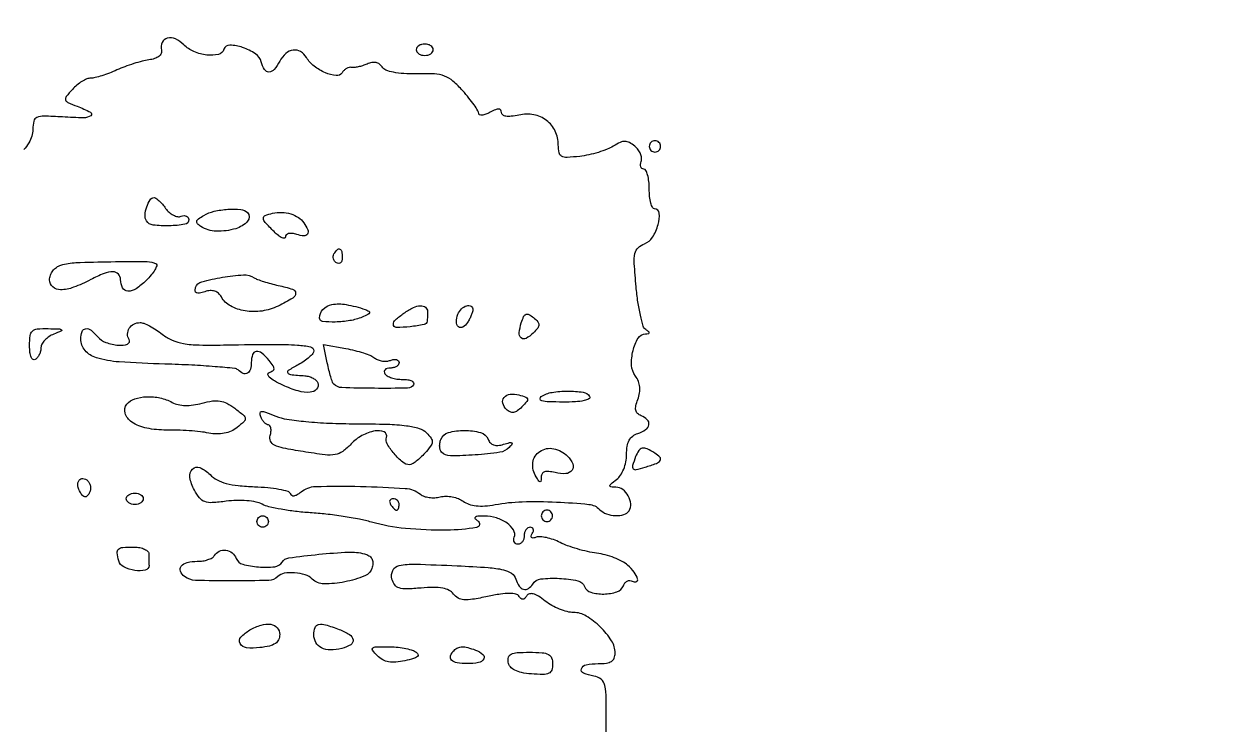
# Model space of a CAD drawing. Extents: x 0 to 4160, y 0 to 3120.
# Drawn here: x 180 to 390.2, y 1377.4 to 1500.5 of the extents above; entities that cross this region are included whole.
import ezdxf

# ---------------------------------------------------------------- set-up
doc = ezdxf.new("R2010")
doc.units = 0

msp = doc.modelspace()

# ---------------------------------------------------------------- linework, layer by layer
for points in [[(4159.499279, 606.274193, 0.000001), (4159.667734, 974.478125, 0.000057)], [(757.647081, 3119.740147, 0.000002), (520.492565, 3119.487217, 0.4139)], [(1964.75, 0.149832, 0.000016), (2717.930904, 0.232101, 0.000028), (3351.473438, 0.357111)], [(282.385345, 1375.5, 0.003654), (282.411823, 1381.868256, 0.050266), (282.173293, 1384.162523, 0.170307), (281.512797, 1385.260855, 0.138607), (280.25, 1385.819551, -0.06032), (278.428788, 1386.307103, -0.399418), (278.07245, 1387.086714, -0.268489), (278.892864, 1387.798904, -0.04761), (281, 1388, 0.031236), (282.457418, 1388.091138, 0.107572), (283.345464, 1388.404498, 0.159244), (283.828722, 1388.976596, 0.096695), (284, 1389.853977, 0.143531), (283.365246, 1392.01963, 0.056815), (281.386611, 1394.447815, 0.056738), (278.900635, 1396.377969, 0.137568), (276.682608, 1397, -0.064492), (275.574184, 1397.143565, -0.031878), (274.225046, 1397.59267, -0.030995), (272.863869, 1398.245249, -0.039394), (271.704754, 1399.017601, 0.024672), (270.504044, 1399.869701, 0.075242), (269.592813, 1400.274063, 0.136773), (268.922013, 1400.271103, 0.187386), (268.444895, 1399.910838, -0.057726), (268.098707, 1399.472882, -0.182024), (267.763559, 1399.320606, -0.201805), (267.435084, 1399.433814, -0.071889), (267.109938, 1399.822116, 0.200292), (266.540494, 1400.230257, 0.057227), (265.437903, 1400.354475, 0.038137), (263.820683, 1400.227457, 0.013879), (261.558289, 1399.810219, -0.012319), (258.917548, 1399.31468, -0.058152), (257.380349, 1399.245947, -0.107308), (256.359298, 1399.545409, -0.110532), (255.56699, 1400.239272, 0.118062), (254.800082, 1400.891005, 0.071259), (253.664883, 1401.276131, 0.049149), (252.07306, 1401.41429, 0.01939), (249.874544, 1401.303352, -0.013772), (247.309553, 1401.145019, -0.083257), (245.992651, 1401.319898, -0.160678), (245.227971, 1401.862107, -0.095186), (244.741413, 1402.880837, -0.179994), (244.894974, 1404.405255, -0.232356), (245.993413, 1405.253573, -0.05735), (248.810476, 1405.497671, -0.004676), (256.220054, 1405.219731, -0.005522), (261.690473, 1404.902702, -0.03849), (264.338543, 1404.513652, -0.09235), (265.779675, 1403.892435, -0.169674), (266.537442, 1402.88203, 0.069004), (267.121616, 1401.657478, 0.176427), (267.899002, 1401.080336, 0.222961), (268.732791, 1401.205818, 0.107689), (269.5, 1402, -0.230594), (270.914226, 1402.894464, -0.039505), (274.183774, 1402.998217, -0.039212), (277.409122, 1402.590867, -0.255441), (278.61183, 1401.56917, 0.23554), (279.727082, 1400.547279, 0.07522), (282.023469, 1400.249538, 0.074614), (284.322411, 1400.644575, 0.225002), (285.443809, 1401.714165, -0.07759), (285.726785, 1402.206931, -0.106136), (286.122467, 1402.528983, -0.124149), (286.566937, 1402.630551, -0.133585), (286.992937, 1402.504365, 0.214531), (287.70049, 1402.4112, 0.409804), (287.951854, 1402.870007, 0.094269), (287.353118, 1404.064517, 0.045685), (286.191594, 1405.32661, 0.06376), (285.241698, 1405.987991, 0.028148), (283.845163, 1406.619345, 0.027297), (282.269459, 1407.130565, 0.032963), (280.743207, 1407.429227, -0.023453), (279.145162, 1407.710515, -0.015753), (277.349497, 1408.174067, -0.015885), (275.635718, 1408.734216, -0.030026), (274.301613, 1409.310424, 0.030757), (273.12703, 1409.815699, 0.032023), (271.914898, 1410.165205, 0.033819), (270.834813, 1410.327437, 0.105941), (270.110804, 1410.233063, -0.044447), (269.572684, 1410.09458, -0.230975), (269.287174, 1410.180073, -0.290995), (269.21971, 1410.434172, -0.061763), (269.419821, 1410.870268, 0.070804), (269.60885, 1411.302579, 0.146015), (269.601848, 1411.668141, 0.189514), (269.405385, 1411.90925, 0.128828), (269.059017, 1412, 0.140337), (268.655173, 1411.884374, 0.099915), (268.311086, 1411.559375, 0.085131), (268.079345, 1411.073318, 0.06887), (268, 1410.5, -0.070529), (267.918733, 1409.926738, -0.086171), (267.681771, 1409.440625, -0.100211), (267.329784, 1409.115625, -0.137303), (266.916667, 1409, -0.128158), (266.537667, 1409.098766, -0.14443), (266.275262, 1409.367188, -0.123305), (266.175295, 1409.772494, -0.080521), (266.254438, 1410.25, 0.219816), (266.117886, 1411.511721, 0.104467), (264.980645, 1412.735566, 0.081095), (263.129317, 1413.634542, 0.071023), (261, 1413.952884, 0.015277), (259.862857, 1413.925638, 0.143982), (259.40748, 1413.764297, 0.449465), (259.381459, 1413.503583, 0.065236), (259.845021, 1413.116944, -0.687153), (259.60929, 1411.943121, -0.039282), (254.396422, 1411.472791, -0.026679), (247.119124, 1411.777811, -0.045267), (241.132404, 1412.902547, 0.021642), (239.008347, 1413.406384, 0.009594), (236.168387, 1413.895156, 0.009475), (233.135983, 1414.298697, 0.012614), (230.366841, 1414.543355, -0.013626), (227.766755, 1414.778378, -0.014632), (225.244762, 1415.150919, -0.014294), (223.104446, 1415.59483, -0.064666), (221.914357, 1416.045835, 0.074559), (220.827563, 1416.433399, 0.027808), (219.218176, 1416.657093, 0.026614), (217.395023, 1416.710508, 0.027724), (215.601479, 1416.567872, -0.017676), (213.126963, 1416.320976, -0.099892), (211.81934, 1416.49862, -0.139996), (210.902806, 1417.142393, -0.047255), (209.991764, 1418.515389, -0.075254), (209.190109, 1420.773212, -0.249276), (209.637735, 1422.232422, -0.309354), (210.959512, 1422.479127, -0.092737), (212.740499, 1421.259501, 0.074623), (213.984426, 1420.34023, 0.055666), (215.573291, 1419.712531, 0.041163), (217.688252, 1419.321674, 0.017081), (220.590499, 1419.128953, -0.015816), (222.879972, 1418.982738, -0.023573), (224.866087, 1418.697694, -0.020418), (226.416152, 1418.333916, -0.247014), (226.847246, 1417.927714, 0.183515), (227.107069, 1417.615316, 0.166592), (227.521129, 1417.538309, 0.097472), (228.083433, 1417.737599, 0.039423), (228.751515, 1418.208262, -0.168545), (231.289322, 1419.159421, -0.011174), (239.198422, 1419.17756, -0.011622), (247.078859, 1418.836154, -0.155874), (249.737014, 1417.787381, 0.092949), (250.374072, 1417.439609, 0.046096), (251.275407, 1417.235968, 0.043582), (252.279694, 1417.19279, 0.048907), (253.237014, 1417.329532, -0.062102), (254.232379, 1417.445081, -0.044211), (255.351072, 1417.336407, -0.044634), (256.417908, 1417.036076, -0.069058), (257.255999, 1416.57657, 0.078631), (258.269789, 1416.045583, 0.054864), (259.533092, 1415.768491, 0.045234), (261.060852, 1415.744204, 0.026595), (262.874509, 1415.977052, -0.037594), (267.631975, 1416.481859, -0.01909), (273.654182, 1416.436002, -0.013022), (279.38463, 1416.023655, -0.173593), (281.265664, 1415.134336, 0.108422), (282.482534, 1414.355396, 0.07767), (284.071486, 1414.035998, 0.084465), (285.549779, 1414.22204, 0.182874), (286.444227, 1414.909758, 0.162205), (286.731186, 1416.124563, 0.105268), (286.301737, 1417.515778, 0.104505), (285.339021, 1418.61915, 0.15773), (284.143011, 1419.031803, -0.019065), (283.216354, 1419.085127, -0.40921), (283.05604, 1419.276097, -0.205716), (283.2169, 1419.581888, -0.007864), (284.25, 1420.392046, 0.086637), (284.937343, 1421.131859, 0.049371), (285.499506, 1422.219243, 0.046284), (285.873771, 1423.492079, 0.048407), (286, 1424.792855, -0.038334), (286.111837, 1426.249441, -0.085579), (286.464393, 1427.299224, -0.106867), (287.085628, 1428.025402, -0.085928), (288, 1428.5, 0.072943), (289.361147, 1429.162483, 0.201492), (289.92895, 1430.039524, 0.248767), (289.646472, 1430.919112, 0.101852), (288.557098, 1431.616463, -0.100252), (287.937358, 1432.010421, -0.153775), (287.635005, 1432.564458, -0.106164), (287.648505, 1433.351939, -0.033674), (287.993005, 1434.481601, 0.049312), (288.300305, 1435.614956, 0.06813), (288.332068, 1436.667066, 0.071203), (288.082244, 1437.653536, 0.060366), (287.556172, 1438.592293, -0.14777), (286.893551, 1440.477756, -0.070459), (287.142687, 1443.060913, -0.076255), (288.047658, 1445.268451, -0.259671), (289.347825, 1446.015313, 0.034454), (289.84473, 1446.056236, 0.350206), (289.975919, 1446.198184, 0.245763), (289.883475, 1446.411076, 0.022354), (289.402153, 1446.765313, -0.174734), (288.940589, 1447.391674, -0.016236), (288.445057, 1449.2801, -0.019351), (288.002606, 1451.638465, -0.013989), (287.685613, 1454.294602, -0.006873), (287.368173, 1458.405791, -0.06461), (287.484328, 1460.170519, -0.157582), (288.038082, 1461.166664, -0.099459), (289.180184, 1461.870951, 0.166216), (290.567244, 1463.001203, 0.069933), (291.556576, 1465.228518, 0.091602), (291.750528, 1467.249571, 0.38895), (290.93178, 1468, -0.287503), (290.571711, 1468.225697, -0.047736), (290.273711, 1469.028125, -0.039921), (290.067514, 1470.158769, -0.025153), (290, 1471.5, 0.026163), (289.929774, 1472.841167, 0.041364), (289.715469, 1473.971875, 0.050227), (289.40529, 1474.770739, 0.282167), (289.031385, 1475, -0.161968), (288.705186, 1475.108514, -0.151508), (288.498324, 1475.393562, -0.110379), (288.451679, 1475.827114, -0.063514), (288.576894, 1476.339786, 0.121985), (288.653019, 1476.952358, 0.068372), (288.462148, 1477.682587, 0.06172), (288.048001, 1478.413551, 0.059899), (287.464308, 1479.029622, 0.046406), (286.516928, 1479.677729, 0.127413), (285.738797, 1479.879547, 0.110101), (284.89075, 1479.69079, 0.029989), (283.677708, 1479.030798, -0.046344), (282.585768, 1478.482125, -0.020102), (281.048106, 1477.950611, -0.019688), (279.356374, 1477.512801, -0.024722), (277.758909, 1477.247729, -0.014949), (275.530512, 1477.057619, -0.137105), (274.590892, 1477.265075, -0.225649), (274.132539, 1477.884406, -0.048352), (274, 1479.251779, 0.110717), (273.45509, 1481.682439, 0.120681), (271.932769, 1483.560067, 0.117133), (269.6743, 1484.558146, 0.100113), (267.067162, 1484.514751, -0.024033), (265.737587, 1484.289056, -0.065816), (264.786833, 1484.29985, -0.121846), (264.216465, 1484.53117, -0.240219), (264, 1484.955728, 0.147935), (263.868793, 1485.389485, 0.245031), (263.541495, 1485.569449, 0.106444), (262.952278, 1485.456158, 0.022342), (262, 1485, -0.031837), (261.232539, 1484.65012, -0.064303), (260.5875, 1484.495231, -0.116471), (260.164237, 1484.548272, -0.31324), (260, 1484.784708, 0.139732), (259.859593, 1485.277314, 0.014041), (259.179614, 1486.307496, 0.01676), (258.276813, 1487.507458, 0.012575), (257.207197, 1488.767924, 0.031117), (255.458284, 1490.497226, 0.090593), (254.004133, 1491.36268, 0.076717), (252.201454, 1491.733786, 0.018169), (249.122825, 1491.775533, -0.017867), (246.799754, 1491.805631, -0.036265), (244.986914, 1492.026399, -0.046953), (243.684286, 1492.411604, -0.160319), (243.016553, 1492.973217, 0.097328), (242.545133, 1493.481673, 0.110127), (241.935761, 1493.746353, 0.094695), (241.19732, 1493.747511, 0.055743), (240.350925, 1493.486959, -0.024719), (239.575631, 1493.194628, -0.024875), (238.776879, 1492.980939, -0.025638), (238.064581, 1492.865695, -0.084688), (237.591641, 1492.894028, 0.121011), (237.191187, 1492.889205, 0.068654), (236.740237, 1492.703847, 0.062104), (236.309717, 1492.375796, 0.060585), (235.968815, 1491.949541, -0.289152), (234.925282, 1491.439949, -0.074525), (233.028062, 1491.939484, -0.06454), (231.041522, 1493.117167, -0.093592), (229.70031, 1494.645985, 0.128214), (228.669801, 1495.670079, 0.167495), (227.375277, 1495.926204, 0.145706), (226.061074, 1495.329907, 0.09127), (225, 1494, -0.049413), (224.021937, 1492.539687, -0.212759), (223.108276, 1492.084008, -0.273149), (222.323245, 1492.502651, -0.073083), (221.747168, 1493.858829, 0.182942), (220.736148, 1495.282031, 0.066392), (218.478591, 1496.396778, 0.074553), (216.227709, 1496.799966, 0.330685), (215.191828, 1496.075483, -0.259987), (214.212219, 1495.180412, -0.0865), (212.201963, 1495.061566, -0.072939), (209.909399, 1495.669325, -0.095448), (208.118034, 1496.881966, 0.090542), (206.649576, 1497.896989, 0.167002), (205.220597, 1498.030652, 0.234846), (204.329301, 1497.281425, 0.157724), (204.197214, 1495.9321, -0.162459), (204.134707, 1495.349136, -0.120256), (203.730138, 1494.836675, -0.086157), (202.997483, 1494.444698, -0.046893), (202, 1494.215712, 0.029538), (200.819006, 1493.987362, 0.013521), (199.308731, 1493.55782, 0.013336), (197.738192, 1493.018455, 0.017922), (196.348871, 1492.441971, -0.015514), (195.036532, 1491.890007, -0.015758), (193.699245, 1491.423579, -0.015734), (192.513294, 1491.092016, -0.060361), (191.753858, 1491, 0.099766), (191.074867, 1490.863157, 0.037727), (190.209195, 1490.419969, 0.03551), (189.31339, 1489.781018, 0.036182), (188.523011, 1489.025427, 0.017459), (187.453078, 1487.756832, 0.240075), (187.340235, 1487.184011, 0.221322), (187.734449, 1486.727544, 0.014878), (189.368023, 1486.050177, -0.026467), (191.69882, 1485.019794, -0.561401), (191.747456, 1484.401674, -0.16304), (190.541379, 1484.024657, -0.010314), (186.780449, 1484.178518, 0.008373), (183.505443, 1484.325235, 0.106555), (182.301752, 1484.100867, 0.239576), (181.742567, 1483.442226, 0.060235), (181.578462, 1482, -0.078182), (181.399137, 1480.805563, -0.059858), (180.854292, 1479.600554, -0.053744), (179.970067, 1478.441263, -0.041648)]]:
    msp.add_lwpolyline(points, format="xyb")
for points in [[(249, 1496, 0.148195), (249.115568, 1495.618646, 0.098894), (249.440625, 1495.29375, 0.082425), (249.926543, 1495.074694, 0.064853), (250.5, 1495, 0.064853), (251.073457, 1495.074694, 0.082425), (251.559375, 1495.29375, 0.098894), (251.884432, 1495.618646, 0.148195), (252, 1496, 0.148195), (251.884432, 1496.381354, 0.098894), (251.559375, 1496.70625, 0.082425), (251.073457, 1496.925306, 0.064853), (250.5, 1497, 0.064853), (249.926543, 1496.925306, 0.082425), (249.440625, 1496.70625, 0.098894), (249.115568, 1496.381354, 0.148195)], [(290, 1479, 0.099038), (290.076342, 1478.618362, 0.097945), (290.29375, 1478.29375, 0.097945), (290.618362, 1478.076342, 0.099038), (291, 1478, 0.099038), (291.381638, 1478.076342, 0.097945), (291.70625, 1478.29375, 0.097945), (291.923658, 1478.618362, 0.099038), (292, 1479, 0.099038), (291.923658, 1479.381638, 0.097945), (291.70625, 1479.70625, 0.097945), (291.381638, 1479.923658, 0.099038), (291, 1480, 0.099038), (290.618362, 1479.923658, 0.097945), (290.29375, 1479.70625, 0.097945), (290.076342, 1479.381638, 0.099038)], [(204.934451, 1468.090945, 0.055687), (205.560696, 1467.399255, 0.062722), (206.301261, 1466.894262, 0.071991), (207.038766, 1466.642092, 0.138917), (207.65521, 1466.697933, -0.07374), (208.169298, 1466.812458, -0.122104), (208.604968, 1466.737212, -0.152485), (208.892574, 1466.486651, -0.138752), (209, 1466.106989, -0.364922), (208.315668, 1465.294211, -0.036187), (205.579925, 1465.022953, -0.036188), (202.742113, 1465.153176, -0.228618), (201.555773, 1465.909758, -0.15995), (201.315373, 1466.907837, -0.058474), (201.604198, 1468.349925, -0.060066), (202.189946, 1469.6122, -0.259697), (202.88623, 1470, -0.16145), (203.229328, 1469.886248, -0.027499), (203.765199, 1469.439215, -0.027551), (204.358368, 1468.821912, -0.021466)], [(219.324657, 1467.342009, -0.403939), (219.351442, 1465.820595, -0.133488), (217.258581, 1464.522433, -0.079077), (213.852728, 1464.070348, -0.135524), (211.130023, 1464.89848, -0.055165), (210.51349, 1465.39186, -0.264994), (210.398998, 1465.809438, -0.175589), (210.697503, 1466.247536, -0.024688), (211.630023, 1466.852758, -0.075044), (213.469506, 1467.58004, -0.040824), (215.878919, 1467.932123, -0.039251), (218.14129, 1467.898266, -0.17474)], [(229.234687, 1465.572942, -0.046827), (229.921661, 1464.335594, -0.242183), (229.874694, 1463.578749, -0.284045), (229.25793, 1463.257584, -0.058544), (228, 1463.5, 0.043987), (227.210739, 1463.676008, 0.086344), (226.569758, 1463.649865, 0.136392), (226.158106, 1463.433385, 0.20676), (226, 1463.067388, -0.362437), (225.817613, 1462.848827, -0.155301), (225.4125, 1462.901045, -0.062134), (224.769029, 1463.304864, -0.025218), (224, 1464, -0.011328), (222.437687, 1465.634753, -0.167318), (222.126838, 1466.352854, -0.330259), (222.434177, 1466.841973, -0.038326), (223.75, 1467.242116, -0.063969), (225.351629, 1467.388006, -0.064716), (226.931521, 1467.123021, -0.069487), (228.287856, 1466.494104, -0.099692)], [(236, 1459.440983, -0.067432), (235.925389, 1458.890269, -0.140899), (235.701458, 1458.524436, -0.190788), (235.36964, 1458.397824, -0.136093), (234.983688, 1458.510081, -0.090427), (234.639411, 1458.820631, -0.095498), (234.434921, 1459.22714, -0.099685), (234.401101, 1459.665803, -0.108373), (234.542705, 1460.069098, -0.050477), (235.13314, 1460.838655, -0.315493), (235.592818, 1460.933879, -0.25701), (235.914842, 1460.519563, -0.039415)], [(203.241618, 1458.324305, -0.359611), (203.363546, 1457.993302, -0.050726), (203.031011, 1457.284845, -0.039101), (202.388691, 1456.382035, -0.022217), (201.483236, 1455.392327, -0.048748), (199.725332, 1453.947427, -0.158232), (198.291576, 1453.540264, -0.266886), (197.359304, 1454.123165, -0.123219), (197, 1455.559017, 0.190929), (196.616768, 1456.526033, 0.20695), (195.690971, 1456.926241, 0.094152), (194.089907, 1456.62187, 0.026309), (191.760175, 1455.558421, -0.030619), (188.719542, 1454.201996, -0.087806), (186.45394, 1453.782176, -0.179407), (185.083934, 1454.277579, -0.219072), (184.512243, 1455.5, -0.088371), (184.654283, 1456.326658, -0.0767), (185.075977, 1457.099396, -0.075549), (185.718218, 1457.718846, -0.081395), (186.5, 1458.100444, -0.062726), (189.152676, 1458.545893, -0.006928), (195.318669, 1458.713819, -0.004383), (201.702889, 1458.743212, -0.13157)], [(224.75, 1454.536017, -0.023797), (227.269868, 1453.870432, -0.329107), (227.792613, 1453.1521, -0.264763), (227.297355, 1452.295958, -0.017998), (224.725396, 1450.91513, -0.078075), (221.896716, 1450.037363, -0.075944), (218.907043, 1450.056926, -0.084441), (216.341884, 1450.925888, -0.142321), (214.735444, 1452.508252, 0.084512), (214.2207, 1453.146317, 0.104275), (213.557182, 1453.522307, 0.09486), (212.747923, 1453.618733, 0.059262), (211.807468, 1453.438893, -0.028504), (210.862516, 1453.197266, -0.153545), (210.341717, 1453.255505, -0.284978), (210.12958, 1453.565929, -0.090803), (210.209341, 1454.145061, -0.251317), (211.292028, 1455.1749, -0.024887), (214.915389, 1455.97826, -0.027656), (218.630727, 1456.400367, -0.162382), (220.5, 1455.894836, 0.056816), (221.086823, 1455.594852, 0.012402), (222.160938, 1455.221828, 0.012767), (223.432427, 1454.850805, 0.011934)], [(240, 1450.303752, -0.040332), (240.685441, 1450.003077, -0.374615), (240.790569, 1449.723719, -0.192575), (240.511448, 1449.416448, -0.015691), (239.5, 1448.96295, -0.055231), (237.335486, 1448.341082, -0.03694), (234.767607, 1448.094919, -0.033502), (232.539926, 1448.195802, -0.38171), (232, 1448.8, -0.19241), (232.608889, 1450.323693, -0.157444), (234.161621, 1451.168178, -0.091925), (236.684708, 1451.174399, -0.037992)], [(251, 1450, -0.005561), (250.995132, 1449.562339, -0.00399), (250.980351, 1449.073437, -0.004029), (250.958809, 1448.60814, -0.008658), (250.93311, 1448.25, -0.333841), (250.380977, 1447.6372, -0.023141), (247.936315, 1447.275867, -0.023769), (245.507469, 1447.147164, -0.415799), (245, 1447.651895, -0.21232), (245.368727, 1448.481079, -0.031122), (246.843826, 1449.653866, -0.034494), (248.509171, 1450.653335, -0.111999), (249.75, 1450.968197, -0.0788), (250.22749, 1450.904878, -0.092745), (250.632812, 1450.696908, -0.103655), (250.903542, 1450.378851, -0.125304)], [(258.984687, 1450.25, -0.075031), (258.91852, 1449.86499, -0.020637), (258.700593, 1449.288195, -0.020367), (258.396278, 1448.647189, -0.01999), (258.03906, 1448.02896, -0.113519), (257.215559, 1447.212984, -0.324499), (256.456338, 1447.268368, -0.229589), (256.075606, 1448.12308, -0.083724), (256.345077, 1449.456872, -0.107188), (256.966663, 1450.405681, -0.121943), (257.899784, 1450.958166, -0.214151), (258.652198, 1450.859767, -0.265819)], [(269.573998, 1446.145426, -0.068656), (268.330174, 1445.203195, -0.31839), (267.483182, 1445.292697, -0.2434), (267.123499, 1446.215882, -0.050376), (267.492792, 1447.977289, -0.029982), (267.906808, 1449.053397, -0.187465), (268.32129, 1449.457681, -0.231504), (268.842925, 1449.430179, -0.046297), (269.634286, 1448.888552, -0.037684), (270.389254, 1448.159326, -0.189569), (270.588223, 1447.618813, -0.165194), (270.377986, 1447.041802, -0.027147)], [(185.25, 1445.968838, 0.052282), (184.389432, 1445.513511, 0.055517), (183.660937, 1444.897358, 0.062099), (183.164205, 1444.221478, 0.128133), (183, 1443.591241, -0.060638), (182.925826, 1442.981876, -0.050991), (182.70625, 1442.369241, -0.053215), (182.382873, 1441.844598, -0.08987), (182, 1441.5, -0.297719), (181.608231, 1441.509855, -0.145541), (181.281216, 1441.916013, -0.069343), (181.066344, 1442.756294, -0.027979), (181, 1443.940983, -0.029117), (181.103123, 1445.710292, -0.179302), (181.510428, 1446.509612, -0.167806), (182.356753, 1446.879645, -0.024796), (184.25, 1446.936614, -0.003296), (186.280798, 1446.883612, -0.186193), (186.622066, 1446.738983, -0.532672), (186.584807, 1446.530816, -0.008153)], [(204.328615, 1445.956151, 0.062248), (206.089083, 1444.895646, 0.063518), (208.04451, 1444.310031, 0.037556), (210.835761, 1444.060843, 0.007999), (215.713474, 1444.070771, -0.002865), (223.955158, 1444.17218, -0.018609), (228.102652, 1444.045063, -0.033878), (230.433548, 1443.727082, -0.355843), (231, 1443.031937, -0.177438), (230.828539, 1442.563993, -0.034656), (230.192187, 1441.909997, -0.032905), (229.302927, 1441.214121, -0.02529), (228.25, 1440.571975, 0.011403), (226.50111, 1439.570909, 0.414144), (226.399866, 1439.162206, 0.236485), (226.867862, 1438.86624, 0.006117), (229.412288, 1438.643701, -0.052826), (230.171907, 1438.505034, -0.055052), (230.87446, 1438.211217, -0.061173), (231.419479, 1437.815256, -0.124402), (231.704553, 1437.373207, -0.270319), (231.481885, 1436.2902, -0.196318), (230.349864, 1435.740159, -0.087237), (228.229591, 1435.973135, -0.037436), (225.553353, 1436.975327, -0.019021), (224.077678, 1437.727126, -0.058169), (223.168501, 1438.38368, -0.1708), (222.908583, 1438.870011, -0.364719), (223.115042, 1439.209059, 0.056935), (223.792389, 1439.52639, 0.258819), (223.998341, 1439.892516, 0.155635), (223.838525, 1440.403876, 0.019596), (223.127555, 1441.337379, 0.045338), (221.857843, 1442.619093, 0.204518), (220.87184, 1442.9198, 0.295682), (220.219545, 1442.389678, 0.078504), (220, 1441, -0.069239), (219.829801, 1439.77683, -0.196089), (219.308935, 1439.110913, -0.235597), (218.550097, 1439.067614, -0.095197), (217.667862, 1439.665471, 0.174787), (217.078193, 1439.942587, 0.00326), (213.617445, 1440.24347, 0.007571), (209.533208, 1440.509572, 0.004941), (204.813697, 1440.698636, -0.008685), (196.74425, 1441.082451, -0.056385), (192.74603, 1441.799886, -0.142859), (190.758825, 1443.084857, -0.180163), (190, 1445.122445, -0.08532), (190.221493, 1446.411014, -0.283539), (190.862717, 1446.927184, -0.202449), (191.820105, 1446.657777, -0.051112), (193, 1445.5, 0.135354), (194.41967, 1444.509879, 0.062397), (196.638453, 1444.02467, 0.109109), (198.229656, 1444.22736, 0.476999), (198.5, 1445, -0.145571), (198.231857, 1445.990163, -0.137265), (198.538901, 1446.991718, -0.129123), (199.343185, 1447.73154, -0.122317), (200.424158, 1448, -0.096506), (201.095405, 1447.869224, -0.024358), (202.109869, 1447.399619, -0.023939), (203.237992, 1446.738464, -0.022138)], [(241.737265, 1441.757734, 0.077113), (242.322555, 1441.425178, 0.05455), (243.055449, 1441.235079, 0.054267), (243.81691, 1441.207374, 0.07372), (244.487265, 1441.35674, -0.055413), (245.066534, 1441.50817, -0.099359), (245.555634, 1441.482181, -0.146758), (245.876422, 1441.28876, -0.186304), (246, 1440.968615, -0.158213), (245.880099, 1440.599176, -0.097107), (245.542039, 1440.284531, -0.078981), (245.037172, 1440.072089, -0.060238), (244.440983, 1440, 0.066118), (243.889346, 1439.926733, 0.138808), (243.521475, 1439.70625, 0.191142), (243.392057, 1439.379648, 0.139169), (243.5, 1439, 0.132684), (243.910071, 1438.615371, 0.044834), (244.670862, 1438.29375, 0.040854), (245.615763, 1438.073814, 0.036773), (246.618034, 1438, -0.035641), (247.537081, 1437.934405, -0.076349), (248.215714, 1437.728259, -0.14705), (248.548772, 1437.424564, -0.280272), (248.546307, 1437.074926, -0.255028), (247.480074, 1436.467537, -0.006282), (241.65632, 1436.43355, -0.007379), (235.902733, 1436.55719, -0.189509), (234.497227, 1437.16944, -0.11224), (234.278025, 1437.517636, -0.011183), (233.969923, 1438.460148, -0.013627), (233.654744, 1439.615467, -0.01042), (233.371128, 1440.89436), (232.721422, 1444.142888), (236.610711, 1443.441054, -0.016977), (238.190415, 1443.100251, -0.017709), (239.720968, 1442.657072, -0.017681), (241.012117, 1442.181929, -0.07078)], [(279.5, 1435, -0.430958), (279.390072, 1434.587168, -0.072587), (278.531108, 1434.271843, -0.038355), (276.995641, 1434.070733, -0.014113), (274.809017, 1434.015313, -0.008886), (272.343014, 1434.066256, -0.053689), (271.078541, 1434.251807, -0.317351), (270.796889, 1434.584017, -0.27829), (271, 1435, -0.103396), (272.891107, 1435.728434, -0.040425), (275.693961, 1435.955417, -0.037636), (278.357815, 1435.75462, -0.220144)], [(206.080311, 1433.957019, 0.068745), (207.130307, 1433.568826, 0.048333), (208.382494, 1433.417509, 0.042545), (209.802231, 1433.504749, 0.030758), (211.354351, 1433.832173, -0.031212), (213.14641, 1434.208517, -0.075503), (214.496098, 1434.200251, -0.081648), (215.717875, 1433.79567, -0.041378), (217.089782, 1432.925162, -0.011852), (218.625292, 1431.704064, -0.190973), (218.935431, 1431.133457, -0.241994), (218.729621, 1430.577253, -0.019476), (217.5, 1429.536109, -0.060619), (216.443483, 1428.899134, -0.057473), (215.246017, 1428.519983, -0.053932), (213.924297, 1428.408613, -0.042878), (212.5, 1428.565057, 0.02162), (211.038634, 1428.788716, 0.009338), (209.076861, 1428.965674, 0.00922), (206.979215, 1429.076627, 0.012068), (205.059525, 1429.096345, -0.053675), (201.598725, 1429.420466, -0.095454), (198.961494, 1430.507473, -0.173149), (197.807666, 1432.035999, -0.254392), (198.125976, 1433.651792, -0.141933), (199.492142, 1434.578613, -0.069047), (201.586031, 1434.951487, -0.063039), (203.937671, 1434.745055, -0.069594)], [(267.584554, 1433.155982, -0.038682), (266.777668, 1432.465141, -0.116756), (266.114789, 1432.186217, -0.153848), (265.509263, 1432.271225, -0.085362), (264.894275, 1432.705725, -0.131457), (264.24353, 1433.831848, -0.246897), (264.468407, 1434.830232, -0.19204), (265.521135, 1435.385916, -0.090747), (267.078407, 1435.269245, -0.020951), (268.26606, 1434.904887, -0.254316), (268.574239, 1434.5627, -0.240635), (268.463389, 1434.104187, -0.018977)], [(238.37747, 1430.206346, -0.006225), (243.925806, 1430.12058, -0.024795), (247.318103, 1429.857195, -0.040842), (249.512199, 1429.392508, -0.124399), (250.810628, 1428.617944, -0.038109), (251.627303, 1427.666295, -0.179807), (251.820925, 1426.985852, -0.143624), (251.542091, 1426.253703, -0.021599), (250.52817, 1425.031128, -0.021065), (249.762458, 1424.253516, -0.025762), (248.981758, 1423.596644, -0.025675), (248.284022, 1423.122749, -0.137172), (247.845012, 1423, -0.174357), (246.623551, 1423.439295, -0.04448), (245.103764, 1424.940921, -0.043826), (243.889718, 1426.659914, -0.215513), (243.770833, 1427.8125, 0.389616), (243.34397, 1428.765052, 0.149136), (241.768543, 1428.939638, 0.077453), (239.449555, 1428.118496, 0.082303), (237.544655, 1426.642684, -0.045902), (236.070667, 1425.319208, -0.120929), (234.771876, 1424.771286, -0.070782), (232.97179, 1424.740324, -0.008886), (229.102681, 1425.293076, -0.008828), (225.630422, 1425.915348, -0.066239), (224.051368, 1426.451401, -0.182098), (223.396489, 1427.152966, -0.163053), (223.329077, 1428.150391, 0.038969), (223.456503, 1428.859174, 0.067362), (223.435857, 1429.456677, 0.102181), (223.279998, 1429.855304, 0.253858), (223.013369, 1430, -0.144847), (222.667583, 1430.102319, -0.059607), (222.288326, 1430.418186, -0.052192), (221.935862, 1430.878978, -0.045601), (221.667686, 1431.423612, -0.091617), (221.543618, 1432.091443, -0.401316), (221.795373, 1432.355093, -0.100477), (222.517917, 1432.242128, -0.008195), (224.310697, 1431.543142, 0.059035), (226.269598, 1431.000545, 0.014385), (229.602604, 1430.586761, 0.013542), (233.717003, 1430.307936, 0.009394)], [(261.649809, 1427.470199, 0.097986), (262.044642, 1426.84288, 0.125176), (262.619623, 1426.478671, 0.102377), (263.391857, 1426.392179, 0.050072), (264.368425, 1426.582593, -0.011603), (265.436948, 1426.877652, -0.187394), (265.800949, 1426.832182, -0.455687), (265.851496, 1426.607077, -0.031042), (265.376381, 1426.038776, -0.168769), (263.713236, 1425.177106, -0.018578), (259.380124, 1424.71396, -0.01748), (255.016589, 1424.563912, -0.198761), (253.455667, 1425.210999, -0.125554), (253.229394, 1425.592278, -0.059217), (253.133299, 1426.160607, -0.05325), (253.170739, 1426.814474, -0.050746), (253.345077, 1427.456872, -0.23867), (254.660244, 1428.647683, -0.066507), (257.497813, 1429.031433, -0.066538), (260.33522, 1428.656799, -0.239486)], [(275.635186, 1424.507671, -0.097421), (276.557775, 1423.133239, -0.267274), (276.416902, 1422.015727, -0.220784), (275.30523, 1421.424966, -0.075084), (273.438715, 1421.604738, 0.032164), (272.328129, 1421.808666, 0.1035), (271.583641, 1421.742253, 0.177131), (271.153366, 1421.417957, 0.141696), (270.984687, 1420.858408, -0.016666), (270.952177, 1420.129992, -0.392321), (270.813127, 1420.001713, -0.245805), (270.601895, 1420.112937, -0.009832), (270.107255, 1420.860698, -0.170588), (269.529946, 1423.362059, -0.222704), (270.740574, 1425.339516, -0.197687), (273.188115, 1425.817458, -0.148044)], [(287.606989, 1424.418213, 0.016293), (287.056941, 1422.83216, 0.261852), (287.171422, 1422.297578, 0.275458), (287.680508, 1422.134479, 0.017671), (289.25, 1422.55684, 0.01437), (291.246613, 1423.233946, 0.1534), (291.915197, 1423.752968, 0.358331), (291.869551, 1424.309007, 0.059273), (290.97104, 1425.03906, 0.030164), (289.612542, 1425.787585, 0.157738), (288.776806, 1425.897185, 0.20358), (288.158161, 1425.488172, 0.054691)], [(191.487868, 1417.98037, -0.051636), (191.087434, 1417.460944, -0.224971), (190.734697, 1417.324824, -0.198204), (190.374158, 1417.505984, -0.040088), (189.940983, 1418.095492, -0.098573), (189.501983, 1419.272268, -0.180453), (189.69928, 1420.26331, -0.293102), (190.37763, 1420.588475, -0.167068), (191.225735, 1420.174265, -0.090402), (191.552181, 1419.702269, -0.076613), (191.715237, 1419.117308, -0.07681), (191.694401, 1418.511839, -0.09172)], [(201, 1417, -0.148195), (200.884432, 1416.618646, -0.098894), (200.559375, 1416.29375, -0.082425), (200.073457, 1416.074694, -0.064853), (199.5, 1416, -0.064853), (198.926543, 1416.074694, -0.082425), (198.440625, 1416.29375, -0.098894), (198.115568, 1416.618646, -0.148195), (198, 1417, -0.148195), (198.115568, 1417.381354, -0.098894), (198.440625, 1417.70625, -0.082425), (198.926543, 1417.925306, -0.064853), (199.5, 1418, -0.064853), (200.073457, 1417.925306, -0.082425), (200.559375, 1417.70625, -0.098894), (200.884432, 1417.381354, -0.148195)], [(244.5, 1416, 0.029505), (244.768994, 1415.617226, 0.035638), (245.066025, 1415.29375, 0.038439), (245.34829, 1415.065539, 0.151918), (245.559017, 1415, 0.210953), (245.727648, 1415.07446, 0.081139), (245.870461, 1415.29375, 0.061769), (245.967655, 1415.617151, 0.042167), (246, 1416, 0.105053), (245.918938, 1416.381556, 0.099167), (245.688914, 1416.70625, 0.09642), (245.345238, 1416.923877, 0.093332), (244.940983, 1417, 0.108972), (244.586039, 1416.921712, 0.182303), (244.3746, 1416.70625, 0.161196), (244.343488, 1416.3821, 0.082592)], [(271, 1414, 0.099038), (271.076342, 1413.618362, 0.097945), (271.29375, 1413.29375, 0.097945), (271.618362, 1413.076342, 0.099038), (272, 1413, 0.099038), (272.381638, 1413.076342, 0.097945), (272.70625, 1413.29375, 0.097945), (272.923658, 1413.618362, 0.099038), (273, 1414, 0.099038), (272.923658, 1414.381638, 0.097945), (272.70625, 1414.70625, 0.097945), (272.381638, 1414.923658, 0.099038), (272, 1415, 0.099038), (271.618362, 1414.923658, 0.097945), (271.29375, 1414.70625, 0.097945), (271.076342, 1414.381638, 0.099038)], [(223, 1413, -0.099038), (222.923658, 1412.618362, -0.097945), (222.70625, 1412.29375, -0.097945), (222.381638, 1412.076342, -0.099038), (222, 1412, -0.099038), (221.618362, 1412.076342, -0.097945), (221.29375, 1412.29375, -0.097945), (221.076342, 1412.618362, -0.099038), (221, 1413, -0.099038), (221.076342, 1413.381638, -0.097945), (221.29375, 1413.70625, -0.097945), (221.618362, 1413.923658, -0.099038), (222, 1414, -0.099038), (222.381638, 1413.923658, -0.097945), (222.70625, 1413.70625, -0.097945), (222.923658, 1413.381638, -0.099038)], [(202, 1407.25, 0.000299), (202.000319, 1406.716464, 0.000246), (202.001279, 1406.146875, 0.000248), (202.002678, 1405.623648, 0.000659), (202.004354, 1405.25, -0.356998), (201.346232, 1404.436135, -0.090769), (199.519541, 1404.392328, -0.075635), (197.564508, 1405.014373, -0.217325), (196.686128, 1406.092246, -0.033078), (196.41216, 1407.519512, -0.247806), (196.648409, 1408.14279, -0.167868), (197.374779, 1408.44139, -0.014349), (199.416667, 1408.5, -0.046421), (200.405432, 1408.408003, -0.066375), (201.241146, 1408.132812, -0.086473), (201.805087, 1407.727499, -0.196238)], [(217.361626, 1406.5, 0.240003), (218.482637, 1405.490118, 0.045705), (221.273146, 1405.008657, 0.045742), (224.111725, 1405.04247, 0.232533), (225.41257, 1405.858535, -0.224524), (226.571282, 1406.610256, -0.008301), (231.889531, 1407.236293, -0.013875), (237.086261, 1407.615416, -0.075356), (239.887256, 1407.319232, -0.071674), (240.67757, 1406.986134, -0.124622), (241.175634, 1406.483513, -0.125209), (241.373141, 1405.806256, -0.072731), (241.279111, 1404.959319, -0.23542), (239.951894, 1403.440561, -0.048844), (236.454891, 1402.387215, -0.049), (232.767004, 1402.028223, -0.198683), (230.724818, 1402.875182, 0.123044), (229.490927, 1403.615721, 0.05572), (227.625412, 1403.963595, 0.056129), (225.783724, 1403.891536, 0.15988), (224.652767, 1403.319433, -0.19124), (223.0757, 1402.638709, -0.00738), (216.598363, 1402.542809, -0.008473), (210.190294, 1402.651118, -0.150765), (208.26101, 1403.318685, -0.138012), (207.531668, 1404.250511, -0.278253), (207.668737, 1405.139596, -0.161941), (208.723859, 1405.792259, -0.058282), (210.5, 1406, 0.038534), (211.457084, 1406.073871, 0.041947), (212.363811, 1406.29375, 0.04604), (213.096789, 1406.615613, 0.128561), (213.5, 1407, -0.146691), (214.369707, 1407.771943, -0.141782), (215.5331, 1407.951255, -0.136869), (216.643204, 1407.48085, -0.133671)], [(225, 1393.109406, -0.109695), (224.796968, 1392.195107, -0.139021), (224.233151, 1391.543515, -0.089505), (223.195735, 1391.101614, -0.02699), (221.5, 1390.810207, -0.054671), (219.151765, 1390.793802, -0.243648), (218.035205, 1391.525704, -0.325404), (218.166859, 1392.649592, -0.074532), (219.75, 1393.919901, -0.057018), (221.73516, 1394.790986, -0.113675), (223.43706, 1394.915801, -0.177437), (224.555776, 1394.298254, -0.180727)], [(235.4349, 1394.024751, -0.045042), (237.282186, 1393.124777, -0.225724), (237.899159, 1392.190066, -0.304954), (237.484178, 1391.33661, -0.067716), (235.903548, 1390.685028, -0.061341), (233.910789, 1390.41791, -0.117916), (232.348357, 1390.773909, -0.151811), (231.363715, 1391.709938, -0.128038), (231, 1393.106989, -0.087362), (231.218246, 1394.346544, -0.260187), (231.847619, 1394.890962, -0.125075), (233.051858, 1394.836979, -0.017418)], [(248.88314, 1390.093385, -0.128906), (249.297667, 1389.648269, -0.353053), (249.223786, 1389.254247, -0.107312), (248.545534, 1388.889985, -0.015713), (247.022591, 1388.504962, -0.031948), (245.409944, 1388.257391, -0.067677), (244.149739, 1388.316277, -0.081902), (243.109158, 1388.690562, -0.06928), (242.175165, 1389.396264, -0.027015), (241.323755, 1390.345009, -0.405658), (241.361462, 1390.747613, -0.171874), (241.920574, 1390.962056, -0.00756), (244.035714, 1390.984687, -0.022399), (245.463458, 1390.914371, -0.021964), (246.888664, 1390.716551, -0.022478), (248.120401, 1390.432316, -0.073339)], [(259.418213, 1390.393011, -0.079312), (260.747522, 1389.623581, -0.371502), (260.890646, 1388.820674, -0.216196), (259.977595, 1388.182577, -0.046063), (258, 1388, -0.038338), (256.186415, 1388.139262, -0.159359), (255.220564, 1388.629077, -0.292752), (255.055999, 1389.379743, -0.108326), (255.666667, 1390.333333, -0.089992), (256.333733, 1390.795496, -0.102984), (257.089587, 1390.965434, -0.071743), (258.05822, 1390.841423, -0.023963)], [(273, 1387.939635, -0.077699), (272.832496, 1386.868233, -0.208741), (272.333652, 1386.301468, -0.113744), (271.334488, 1386.087497, -0.016803), (269.258317, 1386.189635, -0.027614), (267.530888, 1386.429497, -0.068885), (266.327963, 1386.842523, -0.101082), (265.567451, 1387.44476, -0.128769), (265.184992, 1388.25, -0.121912), (265.233421, 1389.124256, -0.211929), (265.701752, 1389.662948, -0.094469), (266.769147, 1389.934476, -0.015182), (268.926676, 1390, -0.016588), (271.150668, 1389.926198, -0.100826), (272.255752, 1389.623545, -0.188612), (272.807627, 1389.006446, -0.089441)]]:
    msp.add_lwpolyline(points, format="xyb", close=True)

doc.saveas('drawing.dxf')
